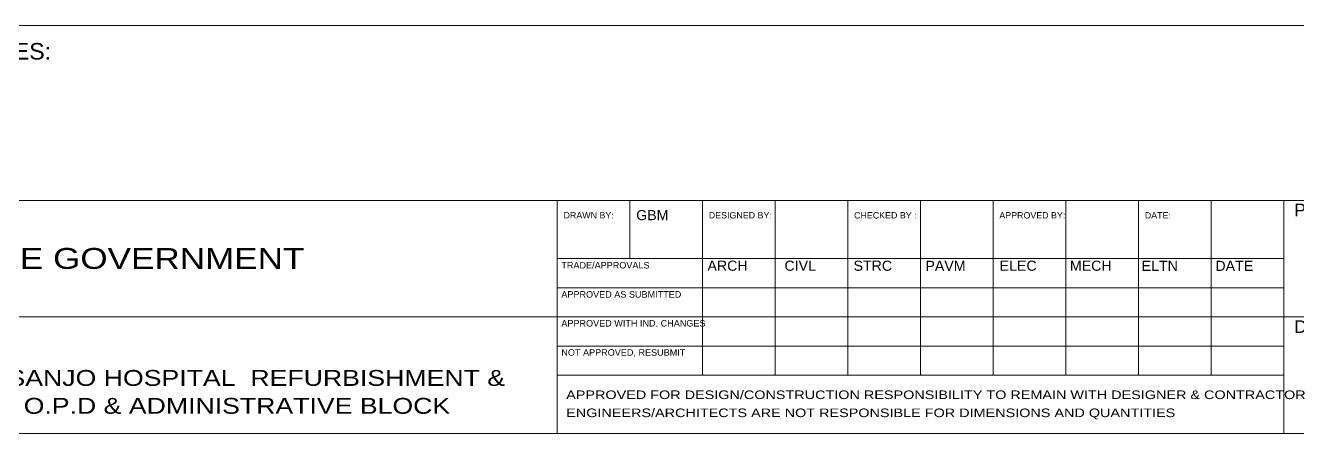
# Model space of a CAD drawing. Header units: inches. Extents: x -12418 to 183584, y -29325 to 19878.
# Drawn here: x 5228 to 29597, y -29325 to -21499 of the extents above; entities that cross this region are included whole.
import ezdxf

# ---------------------------------------------------------------- set-up
doc = ezdxf.new("R2010")
doc.units = ezdxf.units.IN
doc.header["$LTSCALE"] = 25
doc.header["$MEASUREMENT"] = 0
doc.linetypes.add('DASHDOT', pattern=[25.4, 12.7, -6.35, 0, -6.35])
doc.layers.add('00-Ground Floor$0$Frame', color=252, linetype='Continuous', lineweight=9)
doc.layers.add('E-LITE-CLNG-CNDT', color=6, linetype='DASHDOT', lineweight=35)
doc.styles.add('00-Ground Floor$0$MARI3', font='arial.ttf', dxfattribs={"width": 1.2})
doc.styles.add('00-Ground Floor$0$TTLB-A0-JeddahDP$0$Standard', font='txt_____.ttf')
doc.styles.add('00-Ground Floor$0$TTLB-A0-JeddahDP$0$swis721', font='swiss.ttf')

# ---------------------------------------------------------------- blocks, each defined once
blk = doc.blocks.new('00-Ground Floor')
at = {"layer": '00-Ground Floor$0$Frame'}
for p, q in [((57169, -21499, 0), (-12418, -21499, 0)), ((57169, -24853, 0), (-12418, -24853, 0)), ((15417, -24853, 0), (15417, -29325, 0)), ((16809, -24853, 0), (16809, -25971, 0)), ((18200, -24853, 0), (18200, -28207, 0)), ((19592, -24853, 0), (19592, -28207, 0)), ((20984, -24853, 0), (20984, -28207, 0)), ((22375, -24853, 0), (22375, -28207, 0)), ((23767, -24853, 0), (23767, -28207, 0)), ((25159, -24853, 0), (25159, -28207, 0)), ((26550, -24853, 0), (26550, -28207, 0)), ((27942, -24853, 0), (27942, -28207, 0)), ((29335, -24853, 0), (29335, -29325, 0)), ((29335, -25971, 0), (15417, -25971, 0)), ((29335, -26530, 0), (15417, -26530, 0)), ((15417, -27089, 0), (1500, -27089, 0)), ((29335, -27089, 0), (15417, -27089, 0)), ((57169, -27089, 0), (29335, -27089, 0)), ((29335, -27648, 0), (15417, -27648, 0)), ((29335, -28207, 0), (15417, -28207, 0)), ((-12418, -29325, 0), (57169, -29325, 0))]:
    blk.add_line(p, q, dxfattribs=at)
at = {"layer": '00-Ground Floor$0$Frame', "width": 1.2}
for s, height, style, p in [('EDO STATE GOVERNMENT', 400.79, '00-Ground Floor$0$MARI3', (1763, -26167, 0)), ('STELLA OBASANJO HOSPITAL  REFURBISHMENT &', 304.6, '00-Ground Floor$0$MARI3', (1762, -28410, 0)), ('APPROVED FOR DESIGN/CONSTRUCTION RESPONSIBILITY TO REMAIN WITH DESIGNER & CONTRACTOR', 164.62, '00-Ground Floor$0$TTLB-A0-JeddahDP$0$swis721', (15587, -28663, 0)), ('ADDITION OF O.P.D & ADMINISTRATIVE BLOCK', 304.6, '00-Ground Floor$0$MARI3', (1762, -28945, 0)), ('ENGINEERS/ARCHITECTS ARE NOT RESPONSIBLE FOR DIMENSIONS AND QUANTITIES', 164.62, '00-Ground Floor$0$TTLB-A0-JeddahDP$0$swis721', (15587, -29009, 0))]:
    blk.add_text(s, height=height, dxfattribs=dict(at, style=style)).set_placement(p)
at = {"layer": '00-Ground Floor$0$Frame'}
for s, insert, char_height, width, attachment_point, style in [('{\\fArial|b0|i0|c0|p34;LEGEND / NOTES:}', (1870, -21836, 0), 317.96, 7631.12, 1, '00-Ground Floor$0$TTLB-A0-JeddahDP$0$Standard'), ('{\\fArial|b0|i0|c0|p34;DRAWN BY:}', (15536, -25139, 0), 121.51, 1600.19, 4, '00-Ground Floor$0$TTLB-A0-JeddahDP$0$Standard'), ('{\\fArial|b0|i0|c0|p34;DESIGNED BY:}', (18319, -25140, 0), 121.51, 2567.61, 4, '00-Ground Floor$0$TTLB-A0-JeddahDP$0$Standard'), ('{\\fArial|b0|i0|c0|p34;CHECKED BY :}', (21102, -25141, 0), 121.51, 1721.91, 4, '00-Ground Floor$0$TTLB-A0-JeddahDP$0$Standard'), ('{\\fArial|b0|i0|c0|p34;APPROVED BY:}', (23885, -25141, 0), 121.51, 1484.97, 4, '00-Ground Floor$0$TTLB-A0-JeddahDP$0$Standard'), ('{\\fArial|b0|i0|c0|p34;DATE:}', (26671, -25140, 0), 121.51, 1849.49, 4, '00-Ground Floor$0$TTLB-A0-JeddahDP$0$Standard'), ('PHASE & DISCIPLINE:', (29533, -24917, 0), 243.01, 5832.34, 1, '00-Ground Floor$0$TTLB-A0-JeddahDP$0$swis721'), ('DRAWING TITLE:', (29533, -27152, 0), 243.01, 5832.34, 1, '00-Ground Floor$0$TTLB-A0-JeddahDP$0$swis721')]:
    blk.add_mtext(s, dxfattribs=dict(at, insert=insert, char_height=char_height, width=width, attachment_point=attachment_point, style=style))
at = {"layer": '00-Ground Floor$0$Frame', "style": '00-Ground Floor$0$TTLB-A0-JeddahDP$0$swis721'}
for s, insert, char_height, attachment_point in [('GBM', (17237, -25236, 0), 194.4, 8), ('TRADE/APPROVALS', (15494, -26161, 0), 124.42, 7), ('ARCH', (18678, -26206, 0), 194.4, 8), ('CIVL', (20070, -26206, 0), 194.4, 8), ('STRC', (21461, -26206, 0), 194.4, 8), ('PAVM', (22853, -26206, 0), 194.4, 8), ('ELEC', (24245, -26206, 0), 194.4, 8), ('MECH', (25636, -26206, 0), 194.4, 8), ('ELTN', (26958, -26206, 0), 194.4, 8), ('DATE', (28385, -26206, 0), 194.4, 8), ('APPROVED AS SUBMITTED', (15494, -26720, 0), 124.42, 7), ('APPROVED WITH IND. CHANGES', (15494, -27274, 0), 124.42, 7), ('NOT APPROVED, RESUBMIT', (15494, -27855, 0), 124.42, 7)]:
    blk.add_mtext(s, dxfattribs=dict(at, insert=insert, char_height=char_height, attachment_point=attachment_point))

msp = doc.modelspace()

# ---------------------------------------------------------------- block references
at = {"layer": 'E-LITE-CLNG-CNDT', "color": 1}
msp.add_blockref('00-Ground Floor', (0, 0), dxfattribs=at)

doc.saveas('drawing.dxf')
